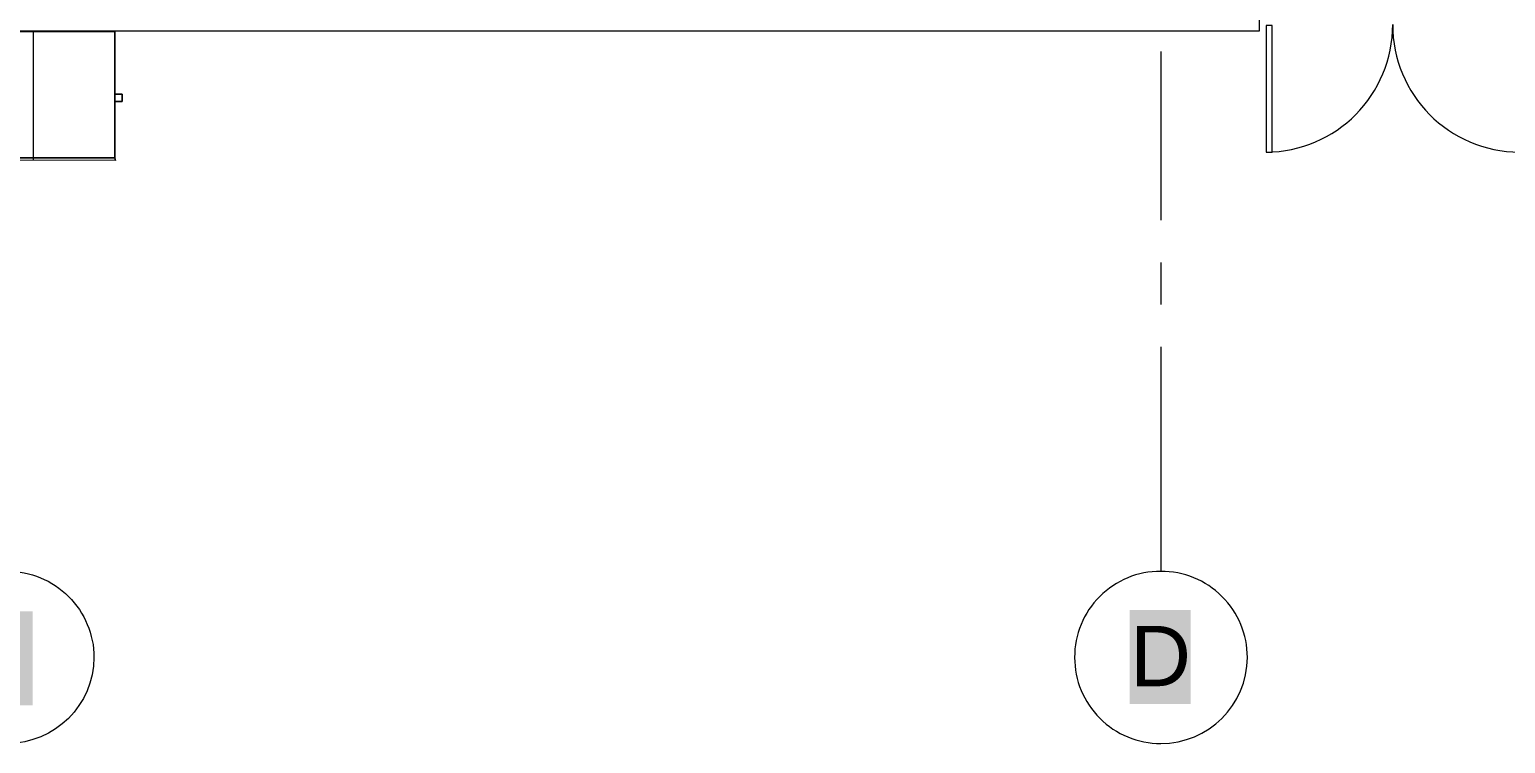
# Model space of a CAD drawing. Header units: inches. Extents: x 0.9 to 36.3, y 0.7 to 23.3.
# Drawn here: x 20.31 to 24.68, y 3.99 to 6.105 of the extents above; entities that cross this region are included whole.
import ezdxf

# ---------------------------------------------------------------- set-up
doc = ezdxf.new("R2010")
doc.units = ezdxf.units.IN
doc.layers.add('Doors', color=7, linetype='Continuous', lineweight=5, true_color=0xf2db9c)
doc.layers.add('PDF_Geometry', color=7, linetype='Continuous', lineweight=9, true_color=0x777777)
doc.layers.add('PDF_Solid Fills', color=7, linetype='Continuous', true_color=0xffffff)
doc.layers.add('PDF_Text', color=7, linetype='Continuous')
doc.styles.add('PDF Arial', font='arial.ttf')

msp = doc.modelspace()

# ---------------------------------------------------------------- linework, layer by layer
at = {"layer": 'Doors', "linetype": 'ByBlock'}
msp.add_lwpolyline([(23.9707, 5.7414, 0.413301), (24.3457, 6.1198, 0.413301), (24.7207, 5.7414)], format="xyb", dxfattribs=at)
msp.add_lwpolyline([(23.9707, 5.7414), (23.989, 5.7414), (23.989, 6.1164), (23.9707, 6.1164)], close=True, dxfattribs=at)
at = {"layer": 'PDF_Geometry', "linetype": 'ByBlock'}
for points in [[(20.3142, 6.0998), (20.0359, 6.0998), (20.0359, 6.1931), (20.2375, 6.1931), (20.2375, 7.6647), (19.0326, 7.6647), (19.0326, 7.7147), (20.2375, 7.7147), (20.2375, 9.223), (18.6226, 9.223), (18.6226, 9.1913), (18.5726, 9.1913), (18.5726, 9.2663), (18.5726, 9.2963), (18.6226, 9.2963), (20.3075, 9.2963), (20.7492, 9.2963), (20.7492, 9.2663), (20.7492, 9.223), (20.5625, 9.223)], [(23.6524, 7.4097), (23.6524, 7.1214), (23.6524, 7.433), (23.7024, 7.433), (23.7024, 7.0964), (23.7024, 7.0597), (23.7024, 7.0164), (23.6524, 7.0164), (23.6524, 7.0597), (23.6524, 7.0714), (22.0358, 7.0714), (22.0358, 6.1931), (23.6524, 6.1931), (23.6524, 6.2247), (23.7024, 6.2247), (23.7024, 6.1931), (23.9507, 6.1931), (23.9507, 6.0998), (20.3292, 6.0998)], [(20.3208, 6.0981), (20.3208, 5.7248), (20.3208, 5.7181), (20.0775, 5.7164)], [(20.5375, 6.0981), (20.5375, 6.0998), (20.5625, 6.0998), (20.3292, 6.0998), (20.3208, 6.0998), (20.3142, 6.0998), (20.0792, 6.0998), (20.1042, 6.0998), (20.3208, 6.0998), (20.5375, 6.0998)], [(20.3192, 6.0998), (20.3208, 6.0998), (20.3208, 6.0981), (20.3192, 6.0981)], [(20.5625, 6.0981), (20.5625, 6.0981)], [(20.5625, 5.8914), (20.5625, 5.7248), (20.5625, 6.0981), (20.5625, 5.9131)], [(23.659, 6.0398), (23.659, 5.5398)], [(20.5625, 5.9131), (20.5842, 5.9131), (20.5625, 5.9131)], [(20.5625, 5.8914), (20.5842, 5.8914), (20.5625, 5.8914)], [(20.5642, 5.7164), (20.3208, 5.7181)], [(23.659, 5.4148), (23.659, 5.2898)]]:
    msp.add_lwpolyline(points, dxfattribs=at)
for points in [[(20.5625, 6.0981), (20.5375, 6.0981), (20.3208, 6.0981), (20.1042, 6.0981), (20.0792, 6.0981), (20.0792, 6.0998), (20.3208, 6.0998), (20.5625, 6.0998)], [(20.5625, 5.8914), (20.5625, 5.9131)], [(20.5842, 5.8914), (20.5842, 5.9131)], [(20.0792, 5.7248), (20.0775, 5.7181), (20.0775, 5.7164), (20.0792, 5.7248), (20.3208, 5.7248), (20.5625, 5.7248), (20.3208, 5.7248)], [(20.5625, 5.7248), (20.5642, 5.7164), (20.5642, 5.7181)]]:
    msp.add_lwpolyline(points, close=True, dxfattribs=at)
for points in [[(23.659, 5.1648), (23.659, 4.4998, 0.416667), (23.404, 4.2448, 0.414218), (23.659, 3.9898, 0.412859), (23.9157, 4.2448, 0.415306), (23.659, 4.4998)], [(20.2442, 4.4998, -0.415306), (20.5008, 4.2448, -0.412859), (20.2442, 3.9898, -0.414218), (19.9892, 4.2448, -0.416667), (20.2442, 4.4998), (20.2442, 5.0431)]]:
    msp.add_lwpolyline(points, format="xyb", dxfattribs=at)
at = {"layer": 'PDF_Solid Fills', "linetype": 'ByBlock', "transparency": 33554559}
for points in [[(20.1658, 4.1032), (20.3192, 4.1032), (20.1658, 4.3815), (20.3192, 4.3815)], [(23.5674, 4.1065), (23.7474, 4.1065), (23.5674, 4.3848), (23.7474, 4.3848)]]:
    msp.add_solid(points, dxfattribs=at)

# ---------------------------------------------------------------- texts
at = {"layer": 'PDF_Text', "color": 8, "linetype": 'ByBlock', "true_color": 0x777777, "insert": (23.5683, 4.2489), "char_height": 0.1787, "attachment_point": 4, "style": 'PDF Arial'}
msp.add_mtext('D', dxfattribs=at)

doc.saveas('drawing.dxf')
